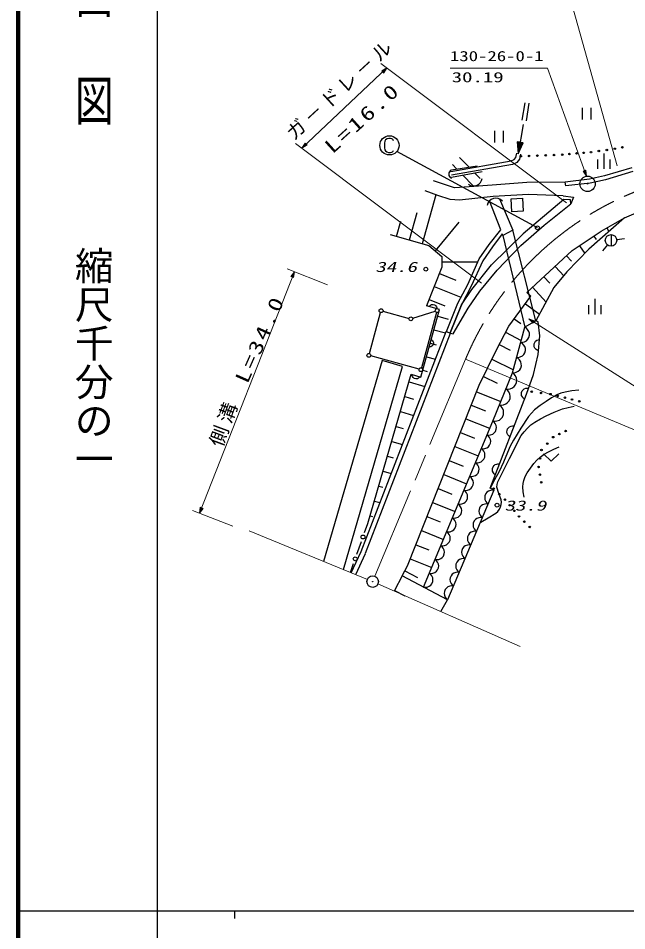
# Model space of a CAD drawing. Units: millimetres, scale not verified. Extents: x -201357293 to 680000, y -21359328 to 380000.
# Drawn here: x 40000 to 118841, y 202409 to 320558 of the extents above; entities that cross this region are included whole.
import ezdxf
from ezdxf.enums import TextEntityAlignment as Align

# ---------------------------------------------------------------- set-up
doc = ezdxf.new("R2010")
doc.units = ezdxf.units.MM
doc.header["$LTSCALE"] = 1000
doc.linetypes.add('CHAIN', pattern=[18.5, 12, -1.5, 3.5, -1.5])
for name, color, linetype, lineweight in [('M-BGD', 7, 'Continuous', 25), ('M-BGD-HTXT', 7, 'Continuous', 13), ('M-BMK', 2, 'CHAIN', 13), ('M-TTL', 2, 'Continuous', 140), ('M-TTL-BAND', 7, 'Continuous', 25)]:
    doc.layers.add(name, color=color, linetype=linetype, lineweight=lineweight)
doc.layers.add('M-BMK-SRVR', color=7, linetype='Continuous')
doc.styles.add('@ＭＳ ゴシック', font='')
doc.styles.add('ＭＳ ゴシック', font='')
doc.styles.get('@ＭＳ ゴシック').set_extended_font_data('@MS Gothic')
doc.styles.get('ＭＳ ゴシック').set_extended_font_data('MS Gothic')

# ---------------------------------------------------------------- blocks, each defined once
blk = doc.blocks.new('BUHIN1')
at = {"color": 7, "linetype": 'Continuous', "lineweight": 25}
blk.add_lwpolyline([(-625, -731), (-410, -820), (-192, -854), (91, -849), (316, -763), (517, -638), (711, -411), (803, -193), (853, 43), (814, 323), (743, 529), (625, 731)], dxfattribs=at)
blk = doc.blocks.new('BUHIN2')
at = {"color": 7, "linetype": 'Continuous', "lineweight": 25}
blk.add_lwpolyline([(548, 860), (309, 922), (76, 926), (-220, 878), (-444, 755), (-638, 594), (-808, 327), (-872, 84), (-889, -171), (-807, -459), (-702, -665), (-548, -860)], dxfattribs=at)
blk = doc.blocks.new('BUHIN3')
at = {"color": 7, "linetype": 'Continuous', "lineweight": 25}
blk.add_lwpolyline([(720, 865), (467, 965), (212, 1002), (-118, 992), (-381, 888), (-615, 739), (-838, 471), (-942, 214), (-997, -63), (-947, -390), (-861, -630), (-720, -865)], dxfattribs=at)
blk = doc.blocks.new('BUHIN4')
at = {"color": 7, "linetype": 'Continuous', "lineweight": 25}
blk.add_lwpolyline([(627, 741), (409, 830), (190, 863), (-96, 857), (-323, 769), (-526, 642), (-720, 412), (-812, 191), (-861, -48), (-820, -330), (-747, -538), (-627, -741)], dxfattribs=at)
blk = doc.blocks.new('BUHIN11')
at = {"color": 7, "linetype": 'Continuous', "lineweight": 25}
blk.add_lwpolyline([(467, 587), (565, 432), (623, 271), (663, 56), (631, -129), (562, -299), (417, -481), (266, -586), (93, -659), (-127, -671), (-297, -650), (-467, -587)], dxfattribs=at)
blk = doc.blocks.new('BUHIN14')
at = {"color": 7, "linetype": 'Continuous', "lineweight": 25}
blk.add_line((-225, -711), (225, 711), dxfattribs=at)
blk.add_circle((0, 0), 746, dxfattribs=at)
blk = doc.blocks.new('BUHIN15')
at = {"color": 7, "linetype": 'Continuous', "lineweight": 25}
blk.add_circle((0, 0), 249, dxfattribs=at)
blk = doc.blocks.new('BUHIN22')
at = {"color": 7, "linetype": 'Continuous', "lineweight": 25}
blk.add_circle((0, 0), 249, dxfattribs=at)
blk = doc.blocks.new('BUHIN23')
at = {"color": 7, "linetype": 'Continuous', "lineweight": 25}
blk.add_circle((0, 0), 249, dxfattribs=at)
blk = doc.blocks.new('BUHIN28')
at = {"color": 7, "linetype": 'Continuous', "lineweight": 25}
blk.add_lwpolyline([(-704, -400), (-692, -528), (-635, -638), (-542, -740), (-416, -819), (-184, -892), (12, -915), (244, -844), (410, -713), (533, -490), (718, 94), (750, 359), (707, 537), (574, 716), (375, 832), (148, 904), (-30, 940), (-137, 915), (-244, 864), (-307, 792)], dxfattribs=at)
blk.add_circle((0, 0), 1244, dxfattribs=at)
blk = doc.blocks.new('BUHIN36')
at = {"color": 7, "linetype": 'Continuous', "lineweight": 25}
blk.add_circle((0, 0), 249, dxfattribs=at)
blk = doc.blocks.new('BUHIN37')
at = {"color": 7, "linetype": 'Continuous', "lineweight": 25}
blk.add_circle((0, 0), 99.5, dxfattribs=at)
blk = doc.blocks.new('BUHIN39')
at = {"color": 7, "linetype": 'Continuous', "lineweight": 25}
blk.add_circle((0, 0), 99.5, dxfattribs=at)
blk = doc.blocks.new('BUHIN40')
at = {"color": 7, "linetype": 'Continuous', "lineweight": 25}
blk.add_circle((0, 0), 99.5, dxfattribs=at)
blk = doc.blocks.new('BUHIN46')
at = {"color": 7, "linetype": 'Continuous', "lineweight": 25}
blk.add_circle((0, 0), 99.5, dxfattribs=at)
blk = doc.blocks.new('BUHIN47')
at = {"color": 7, "linetype": 'Continuous', "lineweight": 25}
blk.add_circle((0, 0), 99.5, dxfattribs=at)
blk = doc.blocks.new('BUHIN49')
at = {"color": 7, "linetype": 'Continuous', "lineweight": 25}
blk.add_circle((0, 0), 99.5, dxfattribs=at)
blk = doc.blocks.new('BUHIN51')
at = {"color": 7, "linetype": 'Continuous', "lineweight": 25}
blk.add_circle((0, 0), 99.5, dxfattribs=at)
blk = doc.blocks.new('BUHIN69')
at = {"color": 7, "linetype": 'Continuous', "lineweight": 25}
blk.add_circle((0, 0), 99.5, dxfattribs=at)
blk = doc.blocks.new('BUHIN71')
at = {"color": 7, "linetype": 'Continuous', "lineweight": 25}
blk.add_circle((0, 0), 99.5, dxfattribs=at)
blk = doc.blocks.new('BUHIN73')
at = {"color": 7, "linetype": 'Continuous', "lineweight": 25}
blk.add_circle((0, 0), 99.5, dxfattribs=at)
blk = doc.blocks.new('BUHIN75')
at = {"color": 7, "linetype": 'Continuous', "lineweight": 25}
blk.add_circle((0, 0), 99.5, dxfattribs=at)
blk = doc.blocks.new('BUHIN112')
at = {"color": 7, "linetype": 'Continuous', "lineweight": 25}
blk.add_lwpolyline([(810, -755), (142, 448), (-1097, -151)], dxfattribs=at)
blk = doc.blocks.new('BUHIN113')
at = {"color": 7, "linetype": 'Continuous', "lineweight": 25}
for p, q in [((-825, 46), (-463, 1190)), ((-302, -953), (302, 953)), ((701, -437), (1063, 707))]:
    blk.add_line(p, q, dxfattribs=at)
blk = doc.blocks.new('BUHIN114')
at = {"color": 7, "linetype": 'Continuous', "lineweight": 25}
for p, q in [((-321, 888), (-773, -542)), ((324, -889), (777, 541))]:
    blk.add_line(p, q, dxfattribs=at)
blk = doc.blocks.new('BUHIN235')
at = {"color": 3, "linetype": 'Continuous', "lineweight": 25}
for radius in [746, 22.5]:
    blk.add_circle((0, 0), radius, dxfattribs=at)
blk = doc.blocks.new('BUHIN236')
at = {"color": 3, "linetype": 'Continuous', "lineweight": 25}
for radius in [995, 30]:
    blk.add_circle((0, 0), radius, dxfattribs=at)

msp = doc.modelspace()

# ---------------------------------------------------------------- linework, layer by layer
at = {"layer": 'M-BGD'}
for p, q in [((105299, 307355), (105664, 309624)), ((106158, 309544), (105793, 307276)), ((105428, 306806), (104776, 302999)), ((107266, 293429), (89053, 303292)), ((98411, 301270), (97187, 302529)), ((104272, 302281), (104471, 302540)), ((104471, 302540), (104603, 303089)), ((105089, 302973), (104932, 302321)), ((96058, 300727), (103871, 302098)), ((104020, 301617), (96144, 300235)), ((96144, 300913), (99456, 301434)), ((96839, 301022), (96255, 301624)), ((103871, 302098), (104272, 302281)), ((104593, 301877), (104020, 301617)), ((104932, 302321), (104593, 301877)), ((96118, 300000), (100108, 300704)), ((98915, 298885), (97581, 300258)), ((99847, 299791), (99128, 300531)), ((115956, 300135), (114006, 299718)), ((119496, 301205), (115956, 300135)), ((119629, 300723), (116081, 299651)), ((96537, 298614), (93808, 299505)), ((101382, 298948), (98430, 298725)), ((105894, 299282), (101382, 298948)), ((110876, 299336), (105894, 299282)), ((114006, 299718), (110876, 299336)), ((110936, 298840), (110876, 299336)), ((114089, 299224), (110936, 298840)), ((116081, 299651), (114089, 299224)), ((94343, 297619), (92707, 298218)), ((98430, 298725), (96537, 298614)), ((106115, 297739), (101526, 297460)), ((110616, 297567), (106115, 297739)), ((92355, 291388), (94131, 297732)), ((95979, 297101), (94343, 297619)), ((97176, 297021), (95979, 297101)), ((101526, 297460), (97176, 297021)), ((102504, 293176), (101042, 296918)), ((102346, 297171), (104063, 293102)), ((103851, 297179), (105342, 297265)), ((103948, 295511), (103851, 297179)), ((105342, 297265), (105439, 295597)), ((110704, 297070), (105406, 292633)), ((110616, 297567), (111935, 297383)), ((111544, 297032), (110704, 297070)), ((111584, 296521), (111544, 297032)), ((111935, 297383), (111584, 296521)), ((90692, 291853), (91685, 295401)), ((105439, 295597), (103948, 295511)), ((108144, 293755), (111584, 296521)), ((118542, 294706), (121897, 296178)), ((89029, 292319), (89581, 294290)), ((118542, 294706), (113935, 290670)), ((115504, 292976), (118542, 294706)), ((117782, 294274), (117835, 294180)), ((94044, 290437), (97144, 294140)), ((101024, 291273), (102504, 293176)), ((104063, 293102), (102798, 292424)), ((107078, 281373), (104063, 293102)), ((105116, 291113), (108144, 293755)), ((116264, 293409), (116529, 292943)), ((88198, 292552), (93186, 291155)), ((101321, 288638), (105406, 292633)), ((102716, 292634), (101427, 290977)), ((102798, 292424), (102716, 292634)), ((102798, 292424), (105633, 280566)), ((111776, 290469), (115504, 292976)), ((114572, 292349), (114857, 291926)), ((117543, 291893), (118535, 292020)), ((93186, 291155), (94902, 289719)), ((99739, 289414), (101024, 291273)), ((101427, 290977), (100176, 289167)), ((102033, 287959), (105116, 291113)), ((113935, 290670), (111097, 287708)), ((112708, 291096), (113392, 290078)), ((116329, 291213), (115703, 290433)), ((94902, 289719), (94902, 288322)), ((111776, 290469), (105891, 285040)), ((111040, 289791), (111669, 289109)), ((94902, 288322), (92882, 283326)), ((94902, 289020), (99550, 289020)), ((98249, 286103), (99739, 289414)), ((100176, 289167), (98699, 285884)), ((98778, 285448), (101321, 288638)), ((109569, 288433), (110732, 287173)), ((94565, 287489), (96698, 286627)), ((99794, 285213), (102033, 287959)), ((111097, 287708), (109386, 285705)), ((96962, 283646), (98249, 286103)), ((108098, 287076), (108866, 286244)), ((93892, 285824), (97340, 284430)), ((98699, 285884), (97416, 283435)), ((97416, 283435), (98778, 285448)), ((98305, 283006), (99794, 285213)), ((106426, 284556), (105891, 285040)), ((106627, 285719), (108381, 283818)), ((109386, 285705), (107078, 281373)), ((93219, 284159), (95255, 283335)), ((95482, 280014), (96962, 283646)), ((103553, 280691), (106426, 284556)), ((105707, 283590), (107535, 282231)), ((85492, 277147), (86947, 282450)), ((87254, 282625), (90630, 281699)), ((91109, 281708), (94038, 282632)), ((92154, 274098), (94594, 282849)), ((94210, 282466), (92242, 275294)), ((94594, 282849), (92882, 283326)), ((97416, 283435), (95945, 279826)), ((95945, 279826), (97416, 283435)), ((96363, 279694), (98305, 283006)), ((94350, 281974), (95681, 281603)), ((104271, 281657), (105125, 281023)), ((107078, 281373), (105633, 280566)), ((107347, 281238), (107078, 281373)), ((107582, 279424), (107347, 281238)), ((93862, 280224), (95356, 279807)), ((101906, 277539), (103553, 280691)), ((104054, 274653), (105633, 280566)), ((84415, 251504), (95435, 280010)), ((84993, 251280), (96013, 279786)), ((95435, 280010), (96013, 279786)), ((96013, 279786), (96363, 279694)), ((103142, 279903), (105172, 278841)), ((107347, 277038), (107582, 279424)), ((93374, 278474), (94168, 278252)), ((102318, 278327), (103748, 277579)), ((91935, 275119), (85667, 276839)), ((92886, 276724), (94040, 276402)), ((99719, 273057), (101906, 277539)), ((106775, 274418), (107347, 277038)), ((87154, 276256), (79567, 250220)), ((82127, 249171), (89796, 275486)), ((89796, 275486), (87154, 276256)), ((101359, 276419), (104160, 275052)), ((85297, 255158), (90910, 274456)), ((90910, 274456), (92154, 274098)), ((92398, 274973), (92988, 274809)), ((100266, 274178), (102057, 273304)), ((101500, 268403), (104054, 274653)), ((105868, 271898), (106775, 274418)), ((90629, 273491), (92684, 272894)), ((97658, 267832), (99719, 273057)), ((99376, 272187), (102515, 270949)), ((101131, 259708), (105868, 271898)), ((90068, 271561), (91201, 271232)), ((89507, 269631), (91229, 269131)), ((98689, 270445), (100553, 269709)), ((92522, 246896), (101500, 268403)), ((98002, 268703), (101078, 267490)), ((88946, 267702), (89879, 267430)), ((90420, 249670), (97658, 267832)), ((97297, 266924), (99122, 266196)), ((88384, 265772), (89774, 265368)), ((96573, 265108), (99589, 263906)), ((87823, 263842), (88557, 263628)), ((95849, 263292), (97643, 262577)), ((87262, 261912), (88319, 261605)), ((95125, 261475), (98088, 260295)), ((86701, 259982), (87235, 259827)), ((94401, 259659), (96163, 258957)), ((101635, 259439), (95636, 245268)), ((101635, 259439), (101131, 259708)), ((86139, 258052), (86865, 257841)), ((93678, 257843), (96588, 256683)), ((85578, 256123), (85914, 256025)), ((92954, 256027), (94684, 255337)), ((84879, 253985), (85297, 255158)), ((92230, 254211), (95088, 253072)), ((83872, 251159), (84456, 252798)), ((91506, 252395), (93205, 251718)), ((83151, 248751), (84415, 251504)), ((83725, 248515), (84978, 251245)), ((90782, 250578), (93587, 249461)), ((83031, 248800), (83449, 249972)), ((89721, 248361), (90420, 249670)), ((89721, 248361), (88770, 246466)), ((95636, 245268), (89721, 248361)), ((90071, 249016), (91707, 248142)), ((88758, 246366), (88770, 246466)), ((88770, 246466), (90104, 245774)), ((94749, 243730), (95636, 245268))]:
    msp.add_line(p, q, dxfattribs=at)
for points in [[(104776, 302999), (105399, 304414), (104659, 304541)], [(104828, 303302), (104754, 304429), (105272, 304341)], [(104853, 303450), (104800, 304364), (105207, 304295)], [(104879, 303601), (104846, 304299), (105142, 304249)], [(104904, 303749), (104892, 304234), (105077, 304203)]]:
    msp.add_lwpolyline(points, close=True, dxfattribs=at)
for points in [[(104802, 303150), (104709, 304494), (105337, 304387), (104802, 303154)], [(104975, 304163), (104930, 303901), (104938, 304169), (105012, 304157), (104930, 303901)], [(93256, 283222), (93326, 283322), (93410, 283399), (93531, 283480), (93653, 283508), (93775, 283510), (93925, 283469), (94029, 283403), (94118, 283316), (94183, 283184), (94214, 283074), (94220, 282953)], [(93508, 278955), (93608, 278886), (93686, 278802), (93767, 278681), (93795, 278559), (93797, 278436), (93755, 278287), (93690, 278183), (93603, 278093), (93471, 278029), (93361, 277997), (93240, 277992)], [(107391, 277485), (107225, 277561), (107088, 277665), (106938, 277823), (106865, 277996), (106830, 278177), (106852, 278408), (106922, 278579), (107028, 278734), (107206, 278863), (107361, 278939), (107538, 278978)], [(92013, 274139), (91942, 274040), (91858, 273963), (91736, 273883), (91614, 273856), (91491, 273855), (91342, 273897), (91239, 273964), (91150, 274052), (91087, 274184), (91056, 274295), (91052, 274415)], [(112625, 272420), (111733, 272319), (110851, 272157), (110312, 271997), (109792, 271779), (109080, 271392), (108383, 270943), (107620, 270413), (106901, 269842), (106483, 269433), (106109, 268984), (105109, 267475), (104156, 265928), (103743, 265146), (103383, 264334), (102868, 263095), (102296, 261874), (101725, 260785), (101131, 259708)], [(99921, 255324), (100894, 255860), (101862, 256462), (102127, 256704), (102348, 256989), (102495, 257280), (102585, 257592), (102607, 257900), (102569, 258202), (102259, 259035), (102015, 259862), (102042, 260198), (102131, 260536), (103628, 263569), (105149, 266514), (105532, 267014), (105969, 267483), (106432, 267897), (106939, 268268), (107650, 268691), (108402, 269069), (109442, 269545), (110505, 269966), (111252, 270171), (112024, 270335)], [(105546, 258548), (105439, 259221), (105393, 259896), (105424, 260315), (105516, 260727), (105699, 261213), (105940, 261683), (106348, 262323), (106800, 262920), (107195, 263354), (107629, 263742), (108144, 264106), (108705, 264427), (109377, 264753), (110065, 265057)]]:
    msp.add_lwpolyline(points, dxfattribs=at)
for centre, radius in [((117290, 303656), 99.5), ((110489, 302890), 99.5), ((114196, 303219), 99.5), ((87013, 282692), 249), ((94276, 282707), 249), ((90871, 281633), 249), ((85425, 276905), 249), ((108959, 271883), 99.5), ((109307, 266322), 99.5), ((107790, 264647), 99.5), ((108548, 265484), 99.5), ((107600, 263556), 99.5), ((107411, 262466), 99.5), ((103050, 258232), 99.5), ((104883, 256051), 99.5)]:
    msp.add_circle(centre, radius, dxfattribs=at)
for centre, radius, start, end in [((96375, 300385), 599, 118.23123, 244.56314), ((98997, 299946), 1108, 233.18422, 353.88048), ((101865, 296161), 1119, 38.97501, 173.13345)]:
    msp.add_arc(centre, radius, start, end, dxfattribs=at)
at = {"layer": 'M-BGD-HTXT'}
for p, q in [((109737, 329469), (117597, 301445)), ((86974, 314719), (111036, 296649)), ((76740, 303728), (87774, 314118)), ((108555, 314081), (95940, 314081)), ((113603, 300129), (108555, 314081)), ((100002, 286259), (75941, 304329)), ((63491, 256466), (75779, 287737)), ((74848, 288103), (80081, 286047)), ((106165, 281619), (131972, 265172)), ((97949, 276399), (125936, 264705)), ((67793, 254776), (62560, 256832)), ((85232, 247897), (69937, 254169)), ((86606, 247314), (105015, 239212))]:
    msp.add_line(p, q, dxfattribs=at)
for points in [[(87774, 314118), (87099, 313741), (87357, 313468)], [(87662, 314013), (87352, 313541), (87172, 313732)], [(87607, 313961), (87353, 313580), (87212, 313731)], [(87551, 313909), (87354, 313620), (87252, 313729)], [(87497, 313857), (87356, 313660), (87291, 313728)], [(76740, 303728), (77415, 304106), (77158, 304379)], [(76852, 303834), (77162, 304306), (77342, 304115)], [(76907, 303885), (77161, 304266), (77302, 304116)], [(76963, 303938), (77160, 304226), (77263, 304117)], [(77017, 303989), (77159, 304186), (77223, 304118)], [(113603, 300129), (113524, 300898), (113172, 300771)], [(113551, 300274), (113240, 300746), (113487, 300835)], [(113525, 300344), (113276, 300729), (113470, 300799)], [(113499, 300416), (113312, 300712), (113454, 300763)], [(113474, 300487), (113348, 300695), (113437, 300727)], [(75779, 287737), (75330, 287108), (75679, 286971)], [(75723, 287594), (75644, 287035), (75399, 287131)], [(75695, 287524), (75628, 287071), (75436, 287147)], [(75667, 287453), (75612, 287108), (75472, 287163)], [(75640, 287383), (75596, 287144), (75509, 287179)], [(106165, 281619), (106697, 281058), (106898, 281374)], [(106295, 281537), (106828, 281352), (106687, 281131)], [(106358, 281496), (106790, 281343), (106679, 281169)], [(106423, 281455), (106751, 281335), (106670, 281208)], [(106486, 281415), (106712, 281326), (106662, 281247)], [(63491, 256466), (63940, 257096), (63591, 257233)], [(63547, 256610), (63626, 257169), (63870, 257073)], [(63575, 256679), (63642, 257132), (63834, 257057)], [(63603, 256751), (63658, 257096), (63797, 257041)], [(63630, 256821), (63674, 257060), (63761, 257025)]]:
    msp.add_lwpolyline(points, close=True, dxfattribs=at)
for points in [[(87718, 314066), (87351, 313501), (87132, 313733), (87717, 314064)], [(87344, 313713), (87441, 313805), (87357, 313700), (87331, 313727), (87441, 313805)], [(76796, 303781), (77163, 304346), (77382, 304113), (76798, 303782)], [(77170, 304133), (77073, 304042), (77157, 304147), (77183, 304119), (77073, 304042)], [(113577, 300201), (113204, 300762), (113504, 300871), (113576, 300203)], [(113402, 300684), (113447, 300559), (113384, 300678), (113420, 300691), (113447, 300559)], [(75751, 287666), (75660, 286998), (75363, 287115), (75750, 287664)], [(75563, 287188), (75611, 287311), (75580, 287181), (75545, 287194), (75611, 287311)], [(106230, 281578), (106867, 281361), (106696, 281092), (106231, 281577)], [(106663, 281302), (106551, 281373), (106673, 281318), (106653, 281286), (106551, 281373)], [(63519, 256538), (63610, 257205), (63907, 257089), (63520, 256540)], [(63707, 257016), (63658, 256892), (63689, 257023), (63724, 257009), (63658, 256892)]]:
    msp.add_lwpolyline(points, dxfattribs=at)
at = {"layer": 'M-BMK'}
msp.add_line((86212, 248306), (97949, 276399), dxfattribs=at)
msp.add_arc((134857, 260978), 40000, 96.93546, 157.32498, dxfattribs=at)
at = {"layer": 'M-TTL'}
msp.add_line((40000, 380000), (40000, 20000), dxfattribs=at)
at = {"layer": 'M-TTL-BAND'}
for p, q in [((58000, 370000), (58000, 20000)), ((40000, 205000), (579000, 205000)), ((68000, 205000), (68000, 204000))]:
    msp.add_line(p, q, dxfattribs=at)

# ---------------------------------------------------------------- block references
at = {"layer": 'M-BGD', "rotation": 197.56056}
for name, p in [('BUHIN114', (113653, 308188)), ('BUHIN114', (102286, 305231)), ('BUHIN28', (88089, 304096)), ('BUHIN69', (118277, 303857)), ('BUHIN75', (105115, 302693)), ('BUHIN75', (106189, 302732)), ('BUHIN75', (107264, 302772)), ('BUHIN75', (108339, 302811)), ('BUHIN75', (109414, 302851)), ('BUHIN73', (111415, 302973)), ('BUHIN73', (112342, 303055)), ('BUHIN73', (113269, 303137)), ('BUHIN113', (115863, 302067)), ('BUHIN71', (115227, 303365)), ('BUHIN71', (116259, 303510)), ('BUHIN36', (107266, 293429)), ('BUHIN14', (116799, 291797)), ('BUHIN36', (92814, 288068)), ('BUHIN113', (114695, 283217)), ('BUHIN22', (94276, 282707)), ('BUHIN2', (105370, 279581)), ('BUHIN2', (104843, 277610)), ('BUHIN23', (85425, 276905)), ('BUHIN2', (104317, 275638)), ('BUHIN22', (92176, 275053)), ('BUHIN23', (92176, 275053)), ('BUHIN3', (103628, 273611)), ('BUHIN3', (102777, 271528)), ('BUHIN11', (105835, 271966)), ('BUHIN37', (106526, 272199)), ('BUHIN37', (107743, 272041)), ('BUHIN39', (109891, 271654)), ('BUHIN3', (101926, 269445)), ('BUHIN39', (110824, 271425)), ('BUHIN39', (111756, 271196)), ('BUHIN39', (112688, 270967)), ('BUHIN4', (101126, 267507)), ('BUHIN11', (103953, 267063)), ('BUHIN46', (110918, 267112)), ('BUHIN4', (100378, 265715)), ('BUHIN46', (110113, 266717)), ('BUHIN4', (99630, 263923)), ('BUHIN112', (109054, 263667)), ('BUHIN4', (98882, 262130)), ('BUHIN11', (102071, 262160)), ('BUHIN4', (98133, 260338)), ('BUHIN40', (107584, 261471)), ('BUHIN40', (107758, 260475)), ('BUHIN4', (97385, 258546)), ('BUHIN1', (101260, 258554)), ('BUHIN47', (101596, 259654)), ('BUHIN47', (102323, 258943)), ('BUHIN4', (96637, 256754)), ('BUHIN1', (100510, 256782)), ('BUHIN36', (102039, 257511)), ('BUHIN49', (103661, 257505)), ('BUHIN49', (104272, 256778)), ('BUHIN4', (95889, 254961)), ('BUHIN1', (99760, 255011)), ('BUHIN51', (105578, 255372)), ('BUHIN4', (95140, 253169)), ('BUHIN1', (99010, 253239)), ('BUHIN51', (106273, 254692)), ('BUHIN15', (84668, 253392)), ('BUHIN4', (94392, 251377)), ('BUHIN1', (98260, 251468)), ('BUHIN15', (83661, 250566)), ('BUHIN4', (93644, 249585)), ('BUHIN1', (97511, 249696)), ('BUHIN4', (92896, 247792)), ('BUHIN1', (96761, 247925)), ('BUHIN1', (96011, 246154))]:
    msp.add_blockref(name, p, dxfattribs=at)
at = {"layer": 'M-BMK-SRVR', "rotation": 197.56056}
for name, p in [('BUHIN236', (113765, 299119)), ('BUHIN235', (85923, 247614))]:
    msp.add_blockref(name, p, dxfattribs=at)

# ---------------------------------------------------------------- texts
at = {"layer": 'M-BGD-HTXT', "style": 'ＭＳ ゴシック'}
for s, width, p in [('130-26-0-1', 1.35, (95940, 314605)), ('30.19', 1.5, (96159, 311872))]:
    msp.add_text(s, height=1320, dxfattribs=dict(at, width=width)).set_placement(p, align=Align.BOTTOM_LEFT)
at = {"layer": 'M-BGD-HTXT', "style": 'ＭＳ ゴシック', "oblique": 15, "width": 1.5}
for s, p in [('34.6', (86266, 287305)), ('33.9', (103014, 256406))]:
    msp.add_text(s, height=1320, dxfattribs=at).set_placement(p, align=Align.BOTTOM_LEFT)
at = {"layer": 'M-BGD-HTXT', "char_height": 1833, "attachment_point": 7, "style": 'ＭＳ ゴシック'}
for s, insert, rotation in [('\\T1.2;ガ－ドレ－ル', (75806, 304576), 42.6), ('\\T1.2;\\W1.35;L=16.0', (80729, 302896), 42.1), ('\\T1.2;\\W1.35;L=34.0', (69716, 273112), 66), ('\\T1.23;\\W1.05;側溝\\~', (66588, 264842), 69.6)]:
    msp.add_mtext(s, dxfattribs=dict(at, insert=insert, rotation=rotation))
at = {"layer": 'M-TTL-BAND', "style": '@ＭＳ ゴシック', "width": 1.4}
msp.add_text('平  面  図', height=3666, rotation=270, dxfattribs=at).set_placement((49777, 306475), align=Align.MIDDLE_RIGHT)
at = {"layer": 'M-TTL-BAND', "style": '@ＭＳ ゴシック'}
msp.add_text('縮尺千分の一', height=3666, rotation=270, dxfattribs=at).set_placement((49777, 261030), align=Align.MIDDLE_RIGHT)

doc.saveas('drawing.dxf')
